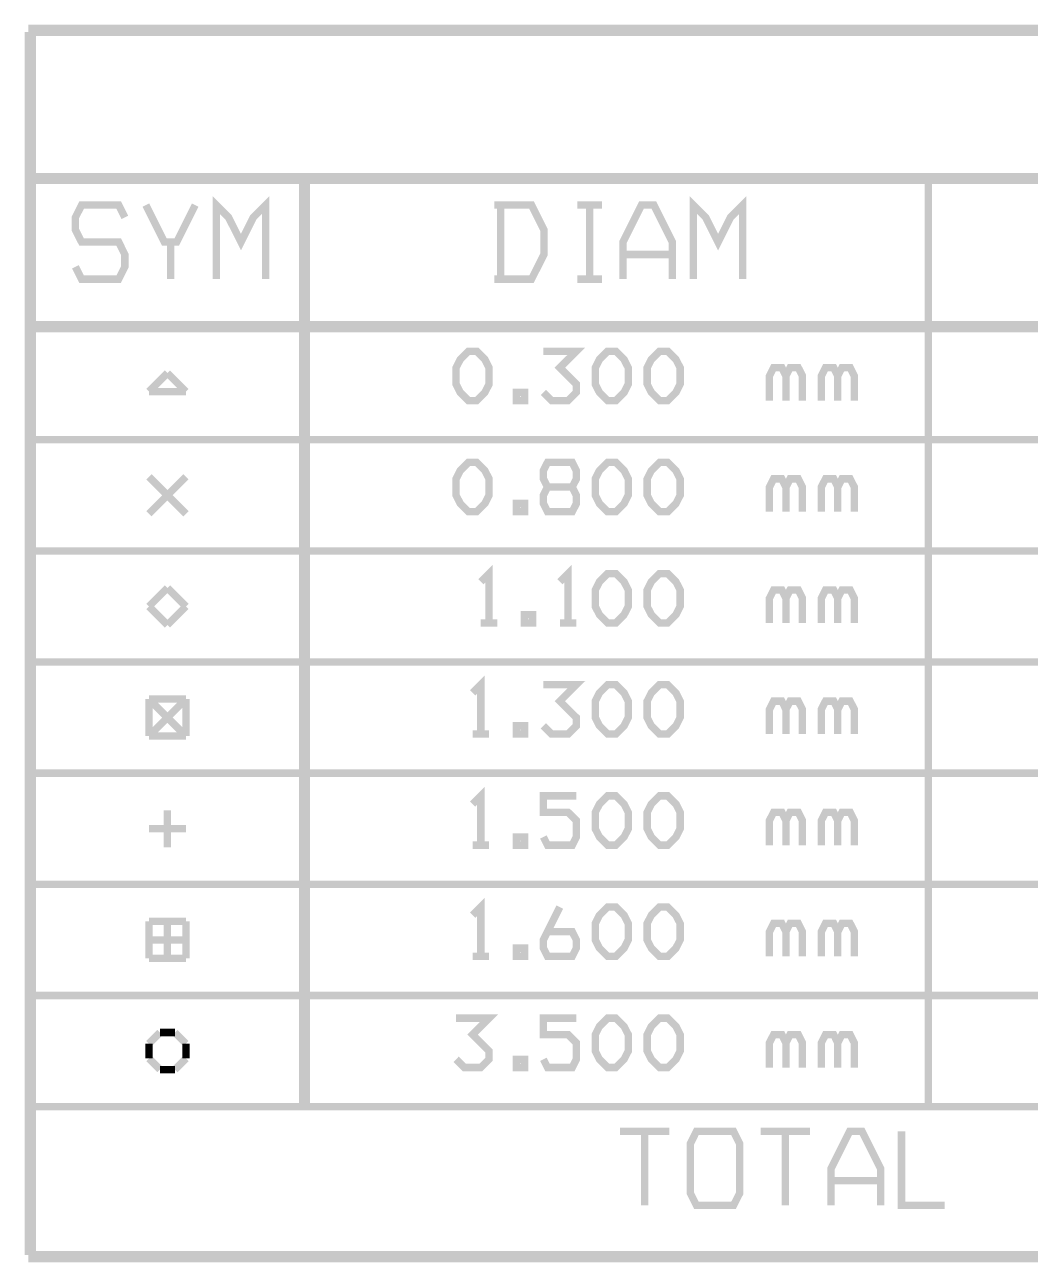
# Model space of a CAD drawing. Extents: x -5 to 100, y -56 to 115.
# Drawn here: x -1.52 to 32.93, y -56.13 to -13.72 of the extents above; entities that cross this region are included whole.
import ezdxf

# ---------------------------------------------------------------- set-up
doc = ezdxf.new("R2010")
doc.units = 0
doc.header["$MEASUREMENT"] = 0
doc.layers.add('22-314-0_DRD', color=7, linetype='CONTINUOUS')

msp = doc.modelspace()

# ---------------------------------------------------------------- linework, layer by layer
at = {"layer": '22-314-0_DRD', "const_width": 0.254}
for points in [[(93.472, -13.843), (-1.397, -13.843)], [(-1.397, -55.88), (-1.397, -13.97)], [(93.345, -13.97), (-1.27, -13.97)], [(-1.27, -55.88), (-1.27, -13.97)], [(93.345, -18.923), (-1.27, -18.923)], [(93.345, -19.05), (-1.27, -19.05)], [(8.001, -50.8), (8.001, -19.05)], [(8.128, -50.8), (8.128, -19.05)], [(29.44368, -50.8), (29.44368, -19.05)], [(1.905, -20.32), (1.69418, -19.89582), (0.42418, -19.89582), (0.21082, -20.32), (0.21082, -20.74418), (0.42418, -21.16582), (1.69418, -21.16582), (1.905, -21.59), (1.905, -22.01418), (1.69418, -22.43582), (0.42418, -22.43582), (0.21082, -22.01418)], [(4.318, -19.89582), (3.683, -21.16582), (3.25882, -21.16582), (2.62382, -19.89582)], [(6.731, -22.43582), (6.731, -19.89582), (6.30682, -20.32), (5.88518, -21.16582), (5.461, -20.32), (5.03682, -19.89582), (5.03682, -22.43582)], [(14.57198, -22.43582), (15.84198, -22.43582), (16.26616, -21.59), (16.26616, -20.74418), (15.84198, -19.89582), (14.57198, -19.89582)], [(14.78534, -22.43582), (14.78534, -19.89582)], [(18.25498, -19.89582), (17.40916, -19.89582)], [(17.83334, -22.43582), (17.83334, -19.89582)], [(20.66798, -22.43582), (20.66798, -21.16582), (20.03298, -19.89582), (19.61134, -19.89582), (18.97634, -21.16582), (18.97634, -22.43582)], [(23.08098, -22.43582), (23.08098, -19.89582), (22.65934, -20.32), (22.23516, -21.16582), (21.81098, -20.32), (21.38934, -19.89582), (21.38934, -22.43582)], [(3.47218, -22.43582), (3.47218, -21.16582)], [(20.66798, -21.59), (18.97634, -21.59)], [(18.25498, -22.43582), (17.40916, -22.43582)], [(93.345, -24.003), (-1.27, -24.003)], [(93.345, -24.13), (-1.27, -24.13)], [(13.68044, -26.59888), (13.3985, -26.31694), (13.25626, -26.035), (13.25626, -25.47112), (13.3985, -25.18918), (13.68044, -24.90724), (13.96238, -24.90724), (14.24432, -25.18918), (14.38656, -25.47112), (14.38656, -26.035), (14.24432, -26.31694), (13.96238, -26.59888), (13.68044, -26.59888)], [(16.24838, -26.31694), (16.53032, -26.59888), (17.0942, -26.59888), (17.37868, -26.31694), (17.37868, -26.035), (16.81226, -25.47112), (17.37868, -24.90724), (16.24838, -24.90724)], [(18.45056, -26.59888), (18.16862, -26.31694), (18.02638, -26.035), (18.02638, -25.47112), (18.16862, -25.18918), (18.45056, -24.90724), (18.7325, -24.90724), (19.01444, -25.18918), (19.15668, -25.47112), (19.15668, -26.035), (19.01444, -26.31694), (18.7325, -26.59888), (18.45056, -26.59888)], [(20.22856, -26.59888), (19.94662, -26.31694), (19.80438, -26.035), (19.80438, -25.47112), (19.94662, -25.18918), (20.22856, -24.90724), (20.5105, -24.90724), (20.79244, -25.18918), (20.93468, -25.47112), (20.93468, -26.035), (20.79244, -26.31694), (20.5105, -26.59888), (20.22856, -26.59888)], [(25.12568, -26.59888), (25.12568, -25.75306), (24.98344, -25.47112), (24.7015, -25.47112), (24.55926, -25.75306), (24.41956, -25.47112), (24.13762, -25.47112), (23.99538, -25.75306), (23.99538, -26.59888)], [(26.90368, -26.59888), (26.90368, -25.75306), (26.76144, -25.47112), (26.4795, -25.47112), (26.33726, -25.75306), (26.19756, -25.47112), (25.91562, -25.47112), (25.77338, -25.75306), (25.77338, -26.59888)], [(3.3655, -25.654), (2.7305, -26.289)], [(4.0005, -26.289), (3.3655, -25.654)], [(24.55926, -26.59888), (24.55926, -25.75306)], [(26.33726, -26.59888), (26.33726, -25.75306)], [(2.7305, -26.289), (4.0005, -26.289)], [(15.31874, -26.59888), (15.60068, -26.59888), (15.60068, -26.31694), (15.31874, -26.31694), (15.31874, -26.59888)], [(93.345, -27.94), (-1.27, -27.94)], [(13.68044, -30.40888), (13.3985, -30.12694), (13.25626, -29.845), (13.25626, -29.28112), (13.3985, -28.99918), (13.68044, -28.71724), (13.96238, -28.71724), (14.24432, -28.99918), (14.38656, -29.28112), (14.38656, -29.845), (14.24432, -30.12694), (13.96238, -30.40888), (13.68044, -30.40888)], [(17.23644, -29.56306), (17.37868, -29.28112), (17.37868, -28.99918), (17.23644, -28.71724), (16.39062, -28.71724), (16.24838, -28.99918), (16.24838, -29.28112), (16.39062, -29.56306), (17.23644, -29.56306), (17.37868, -29.845), (17.37868, -30.12694), (17.23644, -30.40888), (16.39062, -30.40888), (16.24838, -30.12694), (16.24838, -29.845), (16.39062, -29.56306)], [(18.45056, -30.40888), (18.16862, -30.12694), (18.02638, -29.845), (18.02638, -29.28112), (18.16862, -28.99918), (18.45056, -28.71724), (18.7325, -28.71724), (19.01444, -28.99918), (19.15668, -29.28112), (19.15668, -29.845), (19.01444, -30.12694), (18.7325, -30.40888), (18.45056, -30.40888)], [(20.22856, -30.40888), (19.94662, -30.12694), (19.80438, -29.845), (19.80438, -29.28112), (19.94662, -28.99918), (20.22856, -28.71724), (20.5105, -28.71724), (20.79244, -28.99918), (20.93468, -29.28112), (20.93468, -29.845), (20.79244, -30.12694), (20.5105, -30.40888), (20.22856, -30.40888)], [(4.0005, -29.21), (2.7305, -30.48)], [(4.0005, -30.48), (2.7305, -29.21)], [(25.12568, -30.40888), (25.12568, -29.56306), (24.98344, -29.28112), (24.7015, -29.28112), (24.55926, -29.56306), (24.41956, -29.28112), (24.13762, -29.28112), (23.99538, -29.56306), (23.99538, -30.40888)], [(26.90368, -30.40888), (26.90368, -29.56306), (26.76144, -29.28112), (26.4795, -29.28112), (26.33726, -29.56306), (26.19756, -29.28112), (25.91562, -29.28112), (25.77338, -29.56306), (25.77338, -30.40888)], [(24.55926, -30.40888), (24.55926, -29.56306)], [(26.33726, -30.40888), (26.33726, -29.56306)], [(15.31874, -30.40888), (15.60068, -30.40888), (15.60068, -30.12694), (15.31874, -30.12694), (15.31874, -30.40888)], [(93.345, -31.75), (-1.27, -31.75)], [(14.38656, -34.21888), (14.38656, -32.52724), (14.10462, -32.80918)], [(17.0942, -34.21888), (17.0942, -32.52724), (16.81226, -32.80918)], [(18.45056, -34.21888), (18.16862, -33.93694), (18.02638, -33.655), (18.02638, -33.09112), (18.16862, -32.80918), (18.45056, -32.52724), (18.7325, -32.52724), (19.01444, -32.80918), (19.15668, -33.09112), (19.15668, -33.655), (19.01444, -33.93694), (18.7325, -34.21888), (18.45056, -34.21888)], [(20.22856, -34.21888), (19.94662, -33.93694), (19.80438, -33.655), (19.80438, -33.09112), (19.94662, -32.80918), (20.22856, -32.52724), (20.5105, -32.52724), (20.79244, -32.80918), (20.93468, -33.09112), (20.93468, -33.655), (20.79244, -33.93694), (20.5105, -34.21888), (20.22856, -34.21888)], [(3.3655, -33.02), (2.7305, -33.655)], [(4.0005, -33.655), (3.3655, -33.02)], [(25.12568, -34.21888), (25.12568, -33.37306), (24.98344, -33.09112), (24.7015, -33.09112), (24.55926, -33.37306), (24.41956, -33.09112), (24.13762, -33.09112), (23.99538, -33.37306), (23.99538, -34.21888)], [(26.90368, -34.21888), (26.90368, -33.37306), (26.76144, -33.09112), (26.4795, -33.09112), (26.33726, -33.37306), (26.19756, -33.09112), (25.91562, -33.09112), (25.77338, -33.37306), (25.77338, -34.21888)], [(24.55926, -34.21888), (24.55926, -33.37306)], [(26.33726, -34.21888), (26.33726, -33.37306)], [(2.7305, -33.655), (3.3655, -34.29)], [(3.3655, -34.29), (4.0005, -33.655)], [(15.60068, -34.21888), (15.88262, -34.21888), (15.88262, -33.93694), (15.60068, -33.93694), (15.60068, -34.21888)], [(14.6685, -34.21888), (14.10462, -34.21888)], [(17.37868, -34.21888), (16.81226, -34.21888)], [(93.345, -35.56), (-1.27, -35.56)], [(14.10462, -38.02888), (14.10462, -36.33724), (13.82268, -36.61918)], [(16.24838, -37.74694), (16.53032, -38.02888), (17.0942, -38.02888), (17.37868, -37.74694), (17.37868, -37.465), (16.81226, -36.90112), (17.37868, -36.33724), (16.24838, -36.33724)], [(18.45056, -38.02888), (18.16862, -37.74694), (18.02638, -37.465), (18.02638, -36.90112), (18.16862, -36.61918), (18.45056, -36.33724), (18.7325, -36.33724), (19.01444, -36.61918), (19.15668, -36.90112), (19.15668, -37.465), (19.01444, -37.74694), (18.7325, -38.02888), (18.45056, -38.02888)], [(20.22856, -38.02888), (19.94662, -37.74694), (19.80438, -37.465), (19.80438, -36.90112), (19.94662, -36.61918), (20.22856, -36.33724), (20.5105, -36.33724), (20.79244, -36.61918), (20.93468, -36.90112), (20.93468, -37.465), (20.79244, -37.74694), (20.5105, -38.02888), (20.22856, -38.02888)], [(2.7305, -36.83), (2.7305, -38.1)], [(4.0005, -36.83), (2.7305, -36.83)], [(4.0005, -36.83), (2.7305, -38.1)], [(4.0005, -38.1), (2.7305, -36.83)], [(4.0005, -38.1), (4.0005, -36.83)], [(25.12568, -38.02888), (25.12568, -37.18306), (24.98344, -36.90112), (24.7015, -36.90112), (24.55926, -37.18306), (24.41956, -36.90112), (24.13762, -36.90112), (23.99538, -37.18306), (23.99538, -38.02888)], [(26.90368, -38.02888), (26.90368, -37.18306), (26.76144, -36.90112), (26.4795, -36.90112), (26.33726, -37.18306), (26.19756, -36.90112), (25.91562, -36.90112), (25.77338, -37.18306), (25.77338, -38.02888)], [(24.55926, -38.02888), (24.55926, -37.18306)], [(26.33726, -38.02888), (26.33726, -37.18306)], [(15.31874, -38.02888), (15.60068, -38.02888), (15.60068, -37.74694), (15.31874, -37.74694), (15.31874, -38.02888)], [(2.7305, -38.1), (4.0005, -38.1)], [(14.38656, -38.02888), (13.82268, -38.02888)], [(93.345, -39.37), (-1.27, -39.37)], [(14.10462, -41.83888), (14.10462, -40.14724), (13.82268, -40.42918)], [(16.24838, -41.55694), (16.39062, -41.83888), (17.23644, -41.83888), (17.37868, -41.55694), (17.37868, -40.99306), (17.0942, -40.71112), (16.24838, -40.71112), (16.24838, -40.14724), (17.37868, -40.14724)], [(18.45056, -41.83888), (18.16862, -41.55694), (18.02638, -41.275), (18.02638, -40.71112), (18.16862, -40.42918), (18.45056, -40.14724), (18.7325, -40.14724), (19.01444, -40.42918), (19.15668, -40.71112), (19.15668, -41.275), (19.01444, -41.55694), (18.7325, -41.83888), (18.45056, -41.83888)], [(20.22856, -41.83888), (19.94662, -41.55694), (19.80438, -41.275), (19.80438, -40.71112), (19.94662, -40.42918), (20.22856, -40.14724), (20.5105, -40.14724), (20.79244, -40.42918), (20.93468, -40.71112), (20.93468, -41.275), (20.79244, -41.55694), (20.5105, -41.83888), (20.22856, -41.83888)], [(3.3655, -40.64), (3.3655, -41.91)], [(25.12568, -41.83888), (25.12568, -40.99306), (24.98344, -40.71112), (24.7015, -40.71112), (24.55926, -40.99306), (24.41956, -40.71112), (24.13762, -40.71112), (23.99538, -40.99306), (23.99538, -41.83888)], [(26.90368, -41.83888), (26.90368, -40.99306), (26.76144, -40.71112), (26.4795, -40.71112), (26.33726, -40.99306), (26.19756, -40.71112), (25.91562, -40.71112), (25.77338, -40.99306), (25.77338, -41.83888)], [(24.55926, -41.83888), (24.55926, -40.99306)], [(26.33726, -41.83888), (26.33726, -40.99306)], [(4.0005, -41.275), (2.7305, -41.275)], [(15.31874, -41.83888), (15.60068, -41.83888), (15.60068, -41.55694), (15.31874, -41.55694), (15.31874, -41.83888)], [(14.38656, -41.83888), (13.82268, -41.83888)], [(93.345, -43.18), (-1.27, -43.18)], [(14.10462, -45.64888), (14.10462, -43.95724), (13.82268, -44.23918)], [(16.39062, -44.80306), (17.23644, -44.80306), (17.37868, -45.085), (17.37868, -45.36694), (17.23644, -45.64888), (16.39062, -45.64888), (16.24838, -45.36694), (16.24838, -45.085), (16.81226, -43.95724)], [(18.45056, -45.64888), (18.16862, -45.36694), (18.02638, -45.085), (18.02638, -44.52112), (18.16862, -44.23918), (18.45056, -43.95724), (18.7325, -43.95724), (19.01444, -44.23918), (19.15668, -44.52112), (19.15668, -45.085), (19.01444, -45.36694), (18.7325, -45.64888), (18.45056, -45.64888)], [(20.22856, -45.64888), (19.94662, -45.36694), (19.80438, -45.085), (19.80438, -44.52112), (19.94662, -44.23918), (20.22856, -43.95724), (20.5105, -43.95724), (20.79244, -44.23918), (20.93468, -44.52112), (20.93468, -45.085), (20.79244, -45.36694), (20.5105, -45.64888), (20.22856, -45.64888)], [(2.7305, -44.45), (2.7305, -45.72)], [(4.0005, -44.45), (2.7305, -44.45)], [(3.3655, -44.45), (3.3655, -45.72)], [(4.0005, -45.72), (4.0005, -44.45)], [(25.12568, -45.64888), (25.12568, -44.80306), (24.98344, -44.52112), (24.7015, -44.52112), (24.55926, -44.80306), (24.41956, -44.52112), (24.13762, -44.52112), (23.99538, -44.80306), (23.99538, -45.64888)], [(26.90368, -45.64888), (26.90368, -44.80306), (26.76144, -44.52112), (26.4795, -44.52112), (26.33726, -44.80306), (26.19756, -44.52112), (25.91562, -44.52112), (25.77338, -44.80306), (25.77338, -45.64888)], [(4.0005, -45.085), (2.7305, -45.085)], [(24.55926, -45.64888), (24.55926, -44.80306)], [(26.33726, -45.64888), (26.33726, -44.80306)], [(15.31874, -45.64888), (15.60068, -45.64888), (15.60068, -45.36694), (15.31874, -45.36694), (15.31874, -45.64888)], [(2.7305, -45.72), (4.0005, -45.72)], [(14.38656, -45.64888), (13.82268, -45.64888)], [(93.345, -46.99), (-1.27, -46.99)], [(13.25626, -49.17694), (13.54074, -49.45888), (14.10462, -49.45888), (14.38656, -49.17694), (14.38656, -48.895), (13.82268, -48.33112), (14.38656, -47.76724), (13.25626, -47.76724)], [(16.24838, -49.17694), (16.39062, -49.45888), (17.23644, -49.45888), (17.37868, -49.17694), (17.37868, -48.61306), (17.0942, -48.33112), (16.24838, -48.33112), (16.24838, -47.76724), (17.37868, -47.76724)], [(18.45056, -49.45888), (18.16862, -49.17694), (18.02638, -48.895), (18.02638, -48.33112), (18.16862, -48.04918), (18.45056, -47.76724), (18.7325, -47.76724), (19.01444, -48.04918), (19.15668, -48.33112), (19.15668, -48.895), (19.01444, -49.17694), (18.7325, -49.45888), (18.45056, -49.45888)], [(20.22856, -49.45888), (19.94662, -49.17694), (19.80438, -48.895), (19.80438, -48.33112), (19.94662, -48.04918), (20.22856, -47.76724), (20.5105, -47.76724), (20.79244, -48.04918), (20.93468, -48.33112), (20.93468, -48.895), (20.79244, -49.17694), (20.5105, -49.45888), (20.22856, -49.45888)], [(3.1115, -48.26), (2.7305, -48.641)], [(3.6195, -48.26), (3.1115, -48.26)], [(4.0005, -48.641), (3.6195, -48.26)], [(25.12568, -49.45888), (25.12568, -48.61306), (24.98344, -48.33112), (24.7015, -48.33112), (24.55926, -48.61306), (24.41956, -48.33112), (24.13762, -48.33112), (23.99538, -48.61306), (23.99538, -49.45888)], [(26.90368, -49.45888), (26.90368, -48.61306), (26.76144, -48.33112), (26.4795, -48.33112), (26.33726, -48.61306), (26.19756, -48.33112), (25.91562, -48.33112), (25.77338, -48.61306), (25.77338, -49.45888)], [(2.7305, -48.641), (2.7305, -49.149)], [(4.0005, -49.149), (4.0005, -48.641)], [(24.55926, -49.45888), (24.55926, -48.61306)], [(26.33726, -49.45888), (26.33726, -48.61306)], [(2.7305, -49.149), (3.1115, -49.53)], [(3.6195, -49.53), (4.0005, -49.149)], [(15.31874, -49.45888), (15.60068, -49.45888), (15.60068, -49.17694), (15.31874, -49.17694), (15.31874, -49.45888)], [(3.1115, -49.53), (3.6195, -49.53)], [(93.345, -50.8), (-1.27, -50.8)], [(20.56384, -51.64582), (18.86966, -51.64582)], [(19.71548, -54.18582), (19.71548, -51.64582)], [(21.49348, -54.18582), (21.28266, -53.76418), (21.28266, -52.07), (21.49348, -51.64582), (22.76348, -51.64582), (22.97684, -52.07), (22.97684, -53.76418), (22.76348, -54.18582), (21.49348, -54.18582)], [(25.38984, -51.64582), (23.69566, -51.64582)], [(24.54148, -54.18582), (24.54148, -51.64582)], [(27.80284, -54.18582), (27.80284, -52.91582), (27.16784, -51.64582), (26.74366, -51.64582), (26.10866, -52.91582), (26.10866, -54.18582)], [(30.00248, -54.18582), (28.52166, -54.18582), (28.52166, -51.64582)], [(27.80284, -53.34), (26.10866, -53.34)], [(93.472, -56.007), (-1.397, -56.007)], [(93.345, -55.88), (-1.27, -55.88)]]:
    msp.add_lwpolyline(points, dxfattribs=at)

doc.saveas('drawing.dxf')
